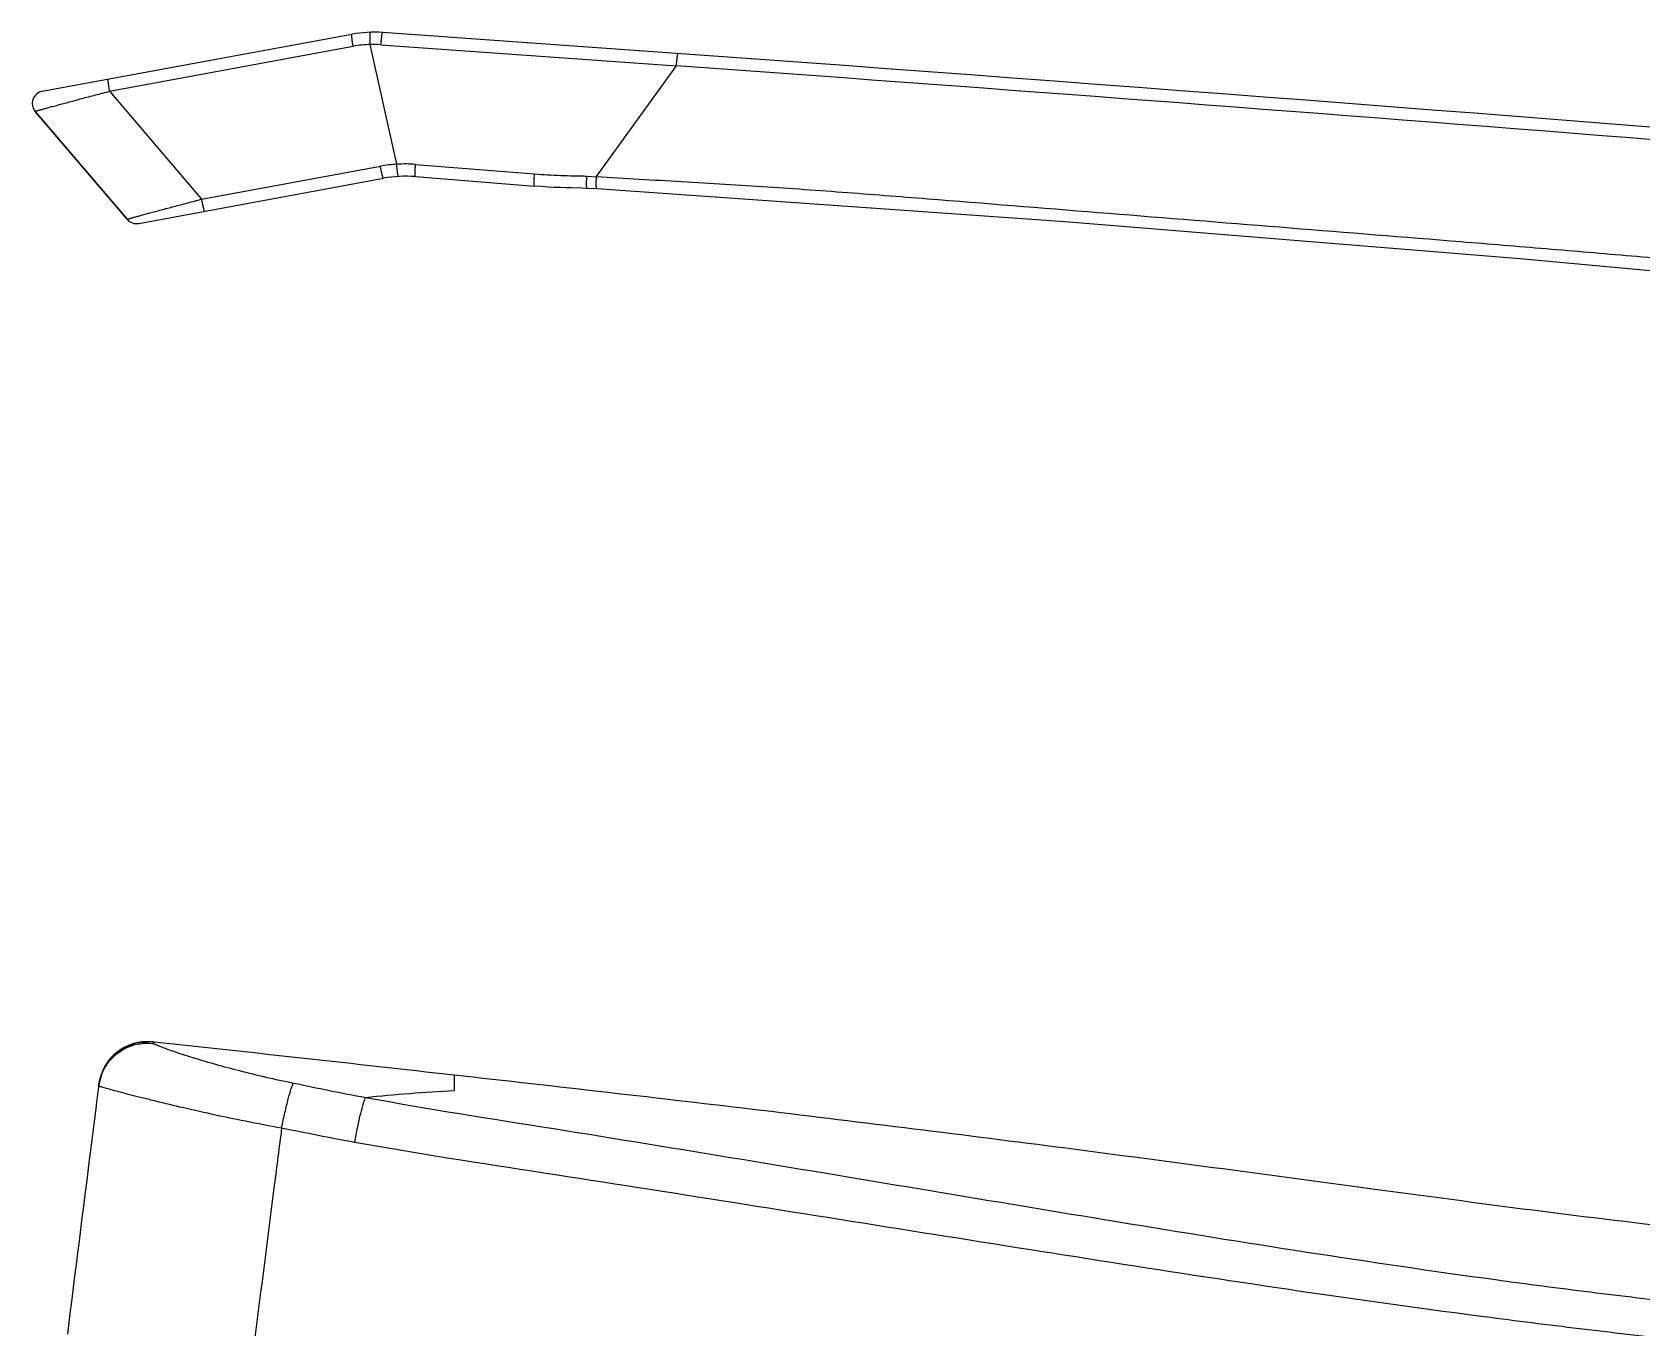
# Model space of a CAD drawing. Header units: millimetres. Extents: x 3495 to 4455, y 26793 to 27144.
# Drawn here: x 4108 to 4173.6, y 27060.1 to 27112.8 of the extents above; entities that cross this region are included whole.
import ezdxf

# ---------------------------------------------------------------- set-up
doc = ezdxf.new("R2010")
doc.units = ezdxf.units.MM

msp = doc.modelspace()

# ---------------------------------------------------------------- linework, layer by layer
at = {"color": 7, "linetype": 'Continuous'}
for p, q in [((4108.431, 27110.437), (4121.036, 27112.761)), ((4111.176, 27110.441), (4121.092, 27112.27)), ((4122.868, 27107.47), (4121.779, 27112.342)), ((4122.222, 27112.336), (4134.25, 27111.475)), ((4130.997, 27106.964), (4134.25, 27111.478)), ((4111.176, 27110.441), (4114.921, 27106.048)), ((4108.142, 27109.621), (4111.887, 27105.228)), ((4111.887, 27105.228), (4108.142, 27109.621)), ((4114.921, 27106.048), (4122.196, 27107.389)), ((4123.63, 27107.46), (4128.475, 27107.08)), ((4112.358, 27105.06), (4122.322, 27106.897)), ((4123.625, 27106.964), (4128.47, 27106.578)), ((4130.603, 27106.99), (4130.997, 27106.959)), ((4130.609, 27106.487), (4130.609, 27106.487)), ((4131.004, 27106.464), (4130.609, 27106.487))]:
    msp.add_line(p, q, dxfattribs=at)
for points in [[(4129.985, 27106.502), (4129.759, 27106.508), (4129.523, 27106.516), (4129.279, 27106.527), (4129.025, 27106.54), (4128.763, 27106.557), (4128.47, 27106.578)], [(4130.609, 27106.487), (4130.582, 27106.488), (4130.383, 27106.494), (4129.985, 27106.502)], [(4186.557, 27101.969), (4168.751, 27103.611), (4150.066, 27105.118), (4131.004, 27106.464)]]:
    msp.add_lwpolyline(points, dxfattribs=at)
for centre, radius, start, end in [((4121.943, 27107.844), 5, 85.99282, 100.44622), ((3728.036, 21484.854), 5641.77, 84.879011, 85.992817), ((4121.908, 27107.838), 4.507, 91.64978, 100.43972), ((4121.908, 27107.841), 4.503, 85.99452, 91.64158), ((3729.12, 21499.4), 5626.682, 85.128127, 85.871034), ((4108.522, 27109.946), 0.5, 100.45387, 220.44239), ((4123.194, 27101.975), 5.505, 93.39962, 100.44288), ((4123.193, 27101.974), 5.506, 85.45083, 93.39167), ((4123.228, 27101.98), 5, 85.44622, 100.44622), ((4112.268, 27105.552), 0.5, 220.44234, 280.43845)]:
    msp.add_arc(centre, radius, start, end, dxfattribs=at)
for points, knots in [([(4121.092, 27112.27), (4121.08, 27112.332), (4121.065, 27112.422), (4121.048, 27112.537), (4121.039, 27112.611), (4121.033, 27112.67), (4121.03, 27112.718), (4121.03, 27112.743), (4121.032, 27112.761), (4121.036, 27112.761)], [0, 0, 0, 0, 0.380897, 0.552716, 0.703151, 0.826713, 0.919043, 0.976751, 1, 1, 1, 1]), ([(4121.779, 27112.342), (4121.777, 27112.406), (4121.775, 27112.498), (4121.776, 27112.616), (4121.778, 27112.691), (4121.782, 27112.752), (4121.786, 27112.8), (4121.79, 27112.824), (4121.795, 27112.842), (4121.799, 27112.842)], [0, 0, 0, 0, 0.380051, 0.551851, 0.70242, 0.82619, 0.918735, 0.976616, 1, 1, 1, 1]), ([(4122.222, 27112.333), (4122.227, 27112.397), (4122.234, 27112.49), (4122.247, 27112.607), (4122.256, 27112.683), (4122.265, 27112.743), (4122.274, 27112.791), (4122.281, 27112.815), (4122.288, 27112.832), (4122.292, 27112.832)], [0, 0, 0, 0, 0.379565, 0.55138, 0.702056, 0.825971, 0.918654, 0.97662, 1, 1, 1, 1]), ([(4134.25, 27111.478), (4134.255, 27111.542), (4134.263, 27111.634), (4134.275, 27111.752), (4134.285, 27111.827), (4134.294, 27111.887), (4134.303, 27111.935), (4134.311, 27111.959), (4134.317, 27111.977), (4134.321, 27111.976)], [0, 0, 0, 0, 0.379558, 0.551374, 0.702053, 0.825972, 0.918656, 0.976622, 1, 1, 1, 1]), ([(4111.176, 27110.441), (4111.164, 27110.503), (4111.149, 27110.594), (4111.132, 27110.709), (4111.123, 27110.783), (4111.117, 27110.842), (4111.113, 27110.89), (4111.114, 27110.914), (4111.116, 27110.932), (4111.12, 27110.933)], [0, 0, 0, 0, 0.380897, 0.552716, 0.703151, 0.826713, 0.919043, 0.976751, 1, 1, 1, 1]), ([(4108.142, 27109.621), (4108.141, 27109.622), (4108.15, 27109.624), (4108.157, 27109.628), (4108.179, 27109.634), (4108.205, 27109.642), (4108.241, 27109.653), (4108.283, 27109.665), (4108.333, 27109.679), (4108.414, 27109.702), (4108.531, 27109.734), (4108.69, 27109.778), (4108.873, 27109.827), (4109.076, 27109.882), (4109.297, 27109.942), (4109.623, 27110.029), (4110.058, 27110.146), (4110.607, 27110.291), (4110.984, 27110.391), (4111.176, 27110.441)], [0, 0, 0, 0, 0.001232, 0.005088, 0.011561, 0.020625, 0.032244, 0.046354, 0.062881, 0.081751, 0.126207, 0.179006, 0.23939, 0.306586, 0.379813, 0.458304, 0.628118, 0.810491, 1, 1, 1, 1]), ([(4122.322, 27106.897), (4122.32, 27106.897), (4122.317, 27106.9), (4122.31, 27106.912), (4122.299, 27106.938), (4122.286, 27106.983), (4122.269, 27107.043), (4122.252, 27107.117), (4122.226, 27107.234), (4122.208, 27107.326), (4122.196, 27107.389)], [0, 0, 0, 0, 0.008181, 0.023973, 0.081972, 0.174743, 0.298746, 0.449458, 0.621193, 1, 1, 1, 1]), ([(4122.932, 27106.971), (4122.928, 27106.971), (4122.922, 27106.988), (4122.915, 27107.013), (4122.906, 27107.061), (4122.898, 27107.121), (4122.889, 27107.196), (4122.878, 27107.314), (4122.871, 27107.407), (4122.868, 27107.47)], [0, 0, 0, 0, 0.023384, 0.081342, 0.17401, 0.297909, 0.448573, 0.620385, 1, 1, 1, 1]), ([(4123.625, 27106.964), (4123.621, 27106.965), (4123.617, 27106.982), (4123.614, 27107.007), (4123.612, 27107.055), (4123.612, 27107.115), (4123.614, 27107.19), (4123.619, 27107.307), (4123.625, 27107.399), (4123.63, 27107.463)], [0, 0, 0, 0, 0.023359, 0.081187, 0.173662, 0.29736, 0.44788, 0.619681, 1, 1, 1, 1]), ([(4128.47, 27106.578), (4128.466, 27106.579), (4128.462, 27106.597), (4128.459, 27106.621), (4128.457, 27106.669), (4128.457, 27106.73), (4128.459, 27106.804), (4128.464, 27106.921), (4128.47, 27107.014), (4128.475, 27107.077)], [0, 0, 0, 0, 0.023359, 0.081187, 0.173662, 0.29736, 0.44788, 0.619681, 1, 1, 1, 1]), ([(4128.475, 27107.077), (4128.652, 27107.063), (4129.006, 27107.038), (4129.538, 27107.013), (4129.982, 27107.001), (4130.336, 27106.995), (4130.514, 27106.991), (4130.603, 27106.986)], [0, 0, 0, 0, 0.250002, 0.500003, 0.750003, 0.875004, 1, 1, 1, 1]), ([(4130.609, 27106.487), (4130.605, 27106.488), (4130.601, 27106.505), (4130.597, 27106.53), (4130.594, 27106.578), (4130.592, 27106.639), (4130.592, 27106.713), (4130.595, 27106.831), (4130.599, 27106.923), (4130.603, 27106.986)], [0, 0, 0, 0, 0.023619, 0.081788, 0.174409, 0.298145, 0.448624, 0.620362, 1, 1, 1, 1]), ([(4131.004, 27106.465), (4131, 27106.465), (4130.995, 27106.482), (4130.992, 27106.507), (4130.989, 27106.555), (4130.987, 27106.616), (4130.987, 27106.691), (4130.99, 27106.808), (4130.994, 27106.9), (4130.997, 27106.964)], [0, 0, 0, 0, 0.023346, 0.081314, 0.173813, 0.29753, 0.448077, 0.619965, 1, 1, 1, 1]), ([(4130.997, 27106.964), (4132.157, 27106.897), (4134.477, 27106.767), (4137.956, 27106.559), (4141.432, 27106.305), (4146.064, 27105.94), (4151.854, 27105.472), (4158.801, 27104.916), (4164.591, 27104.451), (4169.223, 27104.072), (4172.695, 27103.779), (4176.167, 27103.474), (4179.638, 27103.157), (4183.107, 27102.823), (4185.418, 27102.586), (4186.573, 27102.466)], [0, 0, 0, 0, 0.0625, 0.124999, 0.187499, 0.249999, 0.374999, 0.499999, 0.624999, 0.687499, 0.749999, 0.812499, 0.874999, 0.9375, 1, 1, 1, 1]), ([(4111.887, 27105.228), (4111.886, 27105.229), (4111.896, 27105.231), (4111.903, 27105.235), (4111.925, 27105.241), (4111.951, 27105.249), (4111.986, 27105.259), (4112.029, 27105.271), (4112.079, 27105.285), (4112.159, 27105.308), (4112.276, 27105.34), (4112.436, 27105.384), (4112.618, 27105.434), (4112.821, 27105.489), (4113.043, 27105.548), (4113.368, 27105.635), (4113.804, 27105.752), (4114.353, 27105.897), (4114.729, 27105.997), (4114.921, 27106.048)], [0, 0, 0, 0, 0.001233, 0.005088, 0.011561, 0.020624, 0.032243, 0.046352, 0.062879, 0.081749, 0.126205, 0.179003, 0.239387, 0.306582, 0.379809, 0.458301, 0.628115, 0.81049, 1, 1, 1, 1]), ([(4115.047, 27105.556), (4115.045, 27105.556), (4115.041, 27105.559), (4115.035, 27105.57), (4115.024, 27105.597), (4115.011, 27105.642), (4114.994, 27105.702), (4114.977, 27105.776), (4114.951, 27105.892), (4114.933, 27105.984), (4114.921, 27106.048)], [0, 0, 0, 0, 0.008181, 0.023973, 0.081972, 0.174743, 0.298746, 0.449458, 0.621193, 1, 1, 1, 1])]:
    msp.add_open_spline(points, degree=3, knots=knots, dxfattribs=at)
for points in [[(4112.927, 27071.743), (4111.846, 27071.858), (4110.871, 27071.087), (4110.735, 27070.009)], [(4111.642, 27071.442), (4111.642, 27071.442), (4111.179, 27071.034), (4111.179, 27071.034)], [(4112.229, 27071.694), (4112.229, 27071.694), (4111.642, 27071.442), (4111.642, 27071.442)], [(4112.266, 27071.703), (4112.266, 27071.703), (4111.671, 27071.459), (4111.671, 27071.459)], [(4112.927, 27071.743), (4112.927, 27071.743), (4112.229, 27071.694), (4112.229, 27071.694)], [(4112.927, 27071.743), (4112.927, 27071.743), (4112.266, 27071.703), (4112.266, 27071.703)], [(4112.992, 27071.735), (4112.992, 27071.735), (4112.927, 27071.743), (4112.927, 27071.743)], [(4125.198, 27070.387), (4121.131, 27070.844), (4117.062, 27071.294), (4112.992, 27071.735)], [(4110.726, 27069.946), (4110.726, 27069.946), (4110.735, 27070.009), (4110.735, 27070.009)], [(4110.735, 27070.008), (4110.731, 27069.987), (4110.729, 27069.966), (4110.726, 27069.946)], [(4110.734, 27070.002), (4110.734, 27070.002), (4110.735, 27070.009), (4110.735, 27070.009)], [(4125.198, 27070.387), (4125.198, 27070.387), (4125.198, 27069.745), (4125.198, 27069.745)], [(4125.198, 27069.745), (4123.994, 27069.689), (4122.793, 27069.596), (4121.594, 27069.468)], [(4121.15, 27067.648), (4120.156, 27067.827), (4119.167, 27068.033), (4118.176, 27068.229)]]:
    msp.add_open_spline(points, degree=3)
for points, knots in [([(4110.735, 27070.008), (4110.775, 27070.261), (4110.866, 27070.51), (4111, 27070.731), (4111, 27070.731), (4111.134, 27070.952), (4111.312, 27071.146), (4111.52, 27071.299), (4111.52, 27071.299), (4111.728, 27071.453), (4111.965, 27071.565), (4112.215, 27071.629), (4112.215, 27071.629), (4112.466, 27071.692), (4112.73, 27071.706), (4112.985, 27071.67)], [0, 0, 0, 0, 0.25, 0.25, 0.25, 0.25, 0.5, 0.5, 0.5, 0.5, 0.75, 0.75, 0.75, 0.75, 1, 1, 1, 1]), ([(4111.671, 27071.459), (4111.671, 27071.459), (4111.197, 27071.054), (4111.197, 27071.054), (4111.197, 27071.054), (4111.197, 27071.054), (4111.189, 27071.042), (4111.189, 27071.042)], [0, 0, 0, 0, 0.5, 0.5, 0.5, 0.5, 1, 1, 1, 1]), ([(4112.985, 27071.67), (4112.974, 27071.691), (4112.954, 27071.707), (4112.939, 27071.728), (4112.939, 27071.728), (4112.936, 27071.733), (4112.932, 27071.739), (4112.927, 27071.743)], [0, 0, 0, 0, 0.5, 0.5, 0.5, 0.5, 1, 1, 1, 1]), ([(4118.656, 27070.054), (4118.28, 27070.131), (4117.906, 27070.212), (4117.533, 27070.299), (4117.533, 27070.299), (4117.178, 27070.38), (4116.824, 27070.466), (4116.472, 27070.557), (4116.472, 27070.557), (4116.148, 27070.64), (4115.826, 27070.727), (4115.504, 27070.818), (4115.504, 27070.818), (4115.221, 27070.897), (4114.941, 27070.98), (4114.66, 27071.065), (4114.66, 27071.065), (4114.427, 27071.137), (4114.195, 27071.21), (4113.965, 27071.287), (4113.965, 27071.287), (4113.87, 27071.318), (4113.776, 27071.35), (4113.681, 27071.384), (4113.681, 27071.384), (4113.601, 27071.411), (4113.521, 27071.439), (4113.443, 27071.468), (4113.443, 27071.468), (4113.379, 27071.492), (4113.317, 27071.516), (4113.253, 27071.541), (4113.253, 27071.541), (4113.206, 27071.559), (4113.158, 27071.578), (4113.114, 27071.599), (4113.114, 27071.599), (4113.084, 27071.613), (4113.055, 27071.628), (4113.023, 27071.642), (4113.023, 27071.642), (4113.008, 27071.649), (4112.992, 27071.656), (4112.985, 27071.67)], [0, 0, 0, 0, 0.090909, 0.090909, 0.090909, 0.090909, 0.181818, 0.181818, 0.181818, 0.181818, 0.272727, 0.272727, 0.272727, 0.272727, 0.363636, 0.363636, 0.363636, 0.363636, 0.454545, 0.454545, 0.454545, 0.454545, 0.545455, 0.545455, 0.545455, 0.545455, 0.636364, 0.636364, 0.636364, 0.636364, 0.727273, 0.727273, 0.727273, 0.727273, 0.818182, 0.818182, 0.818182, 0.818182, 0.909091, 0.909091, 0.909091, 0.909091, 1, 1, 1, 1]), ([(4111.179, 27071.034), (4111.179, 27071.034), (4110.884, 27070.554), (4110.884, 27070.554), (4110.884, 27070.554), (4110.884, 27070.554), (4110.735, 27070.009), (4110.735, 27070.009)], [0, 0, 0, 0, 0.5, 0.5, 0.5, 0.5, 1, 1, 1, 1]), ([(4110.991, 27070.729), (4110.991, 27070.729), (4110.89, 27070.567), (4110.89, 27070.567), (4110.89, 27070.567), (4110.89, 27070.567), (4110.888, 27070.56), (4110.888, 27070.56)], [0, 0, 0, 0, 0.5, 0.5, 0.5, 0.5, 1, 1, 1, 1]), ([(4110.737, 27070.03), (4110.737, 27070.03), (4110.737, 27070.031), (4110.737, 27070.031), (4110.737, 27070.031), (4110.737, 27070.031), (4110.732, 27069.991), (4110.732, 27069.991), (4110.732, 27069.991), (4110.732, 27069.991), (4110.726, 27069.95), (4110.726, 27069.95)], [0, 0, 0, 0, 0.333333, 0.333333, 0.333333, 0.333333, 0.666667, 0.666667, 0.666667, 0.666667, 1, 1, 1, 1]), ([(4118.176, 27068.229), (4118.219, 27068.444), (4118.265, 27068.658), (4118.314, 27068.872), (4118.314, 27068.872), (4118.356, 27069.058), (4118.401, 27069.244), (4118.45, 27069.429), (4118.45, 27069.429), (4118.485, 27069.567), (4118.523, 27069.704), (4118.568, 27069.839), (4118.568, 27069.839), (4118.582, 27069.884), (4118.598, 27069.929), (4118.617, 27069.973), (4118.617, 27069.973), (4118.627, 27070.001), (4118.639, 27070.029), (4118.656, 27070.054)], [0, 0, 0, 0, 0.2, 0.2, 0.2, 0.2, 0.4, 0.4, 0.4, 0.4, 0.6, 0.6, 0.6, 0.6, 0.8, 0.8, 0.8, 0.8, 1, 1, 1, 1]), ([(4121.594, 27069.468), (4121.103, 27069.557), (4120.612, 27069.652), (4120.121, 27069.751), (4120.121, 27069.751), (4119.633, 27069.851), (4119.144, 27069.955), (4118.656, 27070.054)], [0, 0, 0, 0, 0.5, 0.5, 0.5, 0.5, 1, 1, 1, 1]), ([(4176.169, 27064.055), (4171.735, 27064.516), (4167.317, 27065.115), (4162.9, 27065.71), (4162.9, 27065.71), (4158.635, 27066.284), (4154.371, 27066.857), (4150.104, 27067.409), (4150.104, 27067.409), (4145.982, 27067.942), (4141.858, 27068.456), (4137.732, 27068.948), (4137.732, 27068.948), (4133.556, 27069.445), (4129.378, 27069.92), (4125.198, 27070.387)], [0, 0, 0, 0, 0.25, 0.25, 0.25, 0.25, 0.5, 0.5, 0.5, 0.5, 0.75, 0.75, 0.75, 0.75, 1, 1, 1, 1]), ([(4110.726, 27069.946), (4110.62, 27069.104), (4110.514, 27068.26), (4110.407, 27067.418), (4110.407, 27067.418), (4110.088, 27064.894), (4109.77, 27062.369), (4109.453, 27059.844)], [0, 0, 0, 0, 0.5, 0.5, 0.5, 0.5, 1, 1, 1, 1]), ([(4118.176, 27068.229), (4117.687, 27068.318), (4117.198, 27068.411), (4116.71, 27068.509), (4116.71, 27068.509), (4116.244, 27068.602), (4115.779, 27068.699), (4115.315, 27068.8), (4115.315, 27068.8), (4114.888, 27068.894), (4114.462, 27068.99), (4114.037, 27069.09), (4114.037, 27069.09), (4113.662, 27069.177), (4113.288, 27069.267), (4112.914, 27069.36), (4112.914, 27069.36), (4112.751, 27069.4), (4112.588, 27069.44), (4112.425, 27069.482), (4112.425, 27069.482), (4112.28, 27069.518), (4112.135, 27069.556), (4111.989, 27069.593), (4111.989, 27069.593), (4111.864, 27069.626), (4111.738, 27069.659), (4111.613, 27069.692), (4111.613, 27069.692), (4111.507, 27069.72), (4111.403, 27069.748), (4111.298, 27069.777), (4111.298, 27069.777), (4111.215, 27069.799), (4111.133, 27069.822), (4111.05, 27069.845), (4111.05, 27069.845), (4111.017, 27069.855), (4110.985, 27069.864), (4110.952, 27069.873), (4110.952, 27069.873), (4110.925, 27069.881), (4110.897, 27069.889), (4110.871, 27069.897), (4110.871, 27069.897), (4110.85, 27069.903), (4110.829, 27069.91), (4110.808, 27069.916), (4110.808, 27069.916), (4110.792, 27069.921), (4110.775, 27069.926), (4110.762, 27069.93), (4110.762, 27069.93), (4110.754, 27069.935), (4110.747, 27069.938), (4110.735, 27069.94), (4110.735, 27069.94), (4110.73, 27069.941), (4110.725, 27069.943), (4110.726, 27069.946)], [0, 0, 0, 0, 0.066667, 0.066667, 0.066667, 0.066667, 0.133333, 0.133333, 0.133333, 0.133333, 0.2, 0.2, 0.2, 0.2, 0.266667, 0.266667, 0.266667, 0.266667, 0.333333, 0.333333, 0.333333, 0.333333, 0.4, 0.4, 0.4, 0.4, 0.466667, 0.466667, 0.466667, 0.466667, 0.533333, 0.533333, 0.533333, 0.533333, 0.6, 0.6, 0.6, 0.6, 0.666667, 0.666667, 0.666667, 0.666667, 0.733333, 0.733333, 0.733333, 0.733333, 0.8, 0.8, 0.8, 0.8, 0.866667, 0.866667, 0.866667, 0.866667, 0.933333, 0.933333, 0.933333, 0.933333, 1, 1, 1, 1]), ([(4121.15, 27067.648), (4121.188, 27067.858), (4121.23, 27068.068), (4121.274, 27068.279), (4121.274, 27068.279), (4121.312, 27068.463), (4121.353, 27068.648), (4121.398, 27068.83), (4121.398, 27068.83), (4121.432, 27068.967), (4121.469, 27069.104), (4121.509, 27069.241), (4121.509, 27069.241), (4121.531, 27069.319), (4121.555, 27069.397), (4121.594, 27069.468)], [0, 0, 0, 0, 0.25, 0.25, 0.25, 0.25, 0.5, 0.5, 0.5, 0.5, 0.75, 0.75, 0.75, 0.75, 1, 1, 1, 1]), ([(4183.035, 27060.345), (4181.745, 27060.439), (4180.457, 27060.56), (4179.169, 27060.688), (4179.169, 27060.688), (4177.88, 27060.816), (4176.593, 27060.951), (4175.306, 27061.094), (4175.306, 27061.094), (4174.019, 27061.238), (4172.733, 27061.389), (4171.448, 27061.548), (4171.448, 27061.548), (4170.163, 27061.709), (4168.879, 27061.876), (4167.596, 27062.051), (4167.596, 27062.051), (4165.031, 27062.401), (4162.47, 27062.779), (4159.911, 27063.175), (4159.911, 27063.175), (4157.352, 27063.571), (4154.797, 27063.985), (4152.242, 27064.405), (4152.242, 27064.405), (4149.688, 27064.825), (4147.135, 27065.251), (4144.581, 27065.676), (4144.581, 27065.676), (4142.028, 27066.102), (4139.474, 27066.527), (4136.92, 27066.949), (4136.92, 27066.949), (4134.366, 27067.371), (4131.812, 27067.79), (4129.255, 27068.196), (4129.255, 27068.196), (4126.699, 27068.604), (4124.14, 27068.998), (4121.594, 27069.468)], [0, 0, 0, 0, 0.1, 0.1, 0.1, 0.1, 0.2, 0.2, 0.2, 0.2, 0.3, 0.3, 0.3, 0.3, 0.4, 0.4, 0.4, 0.4, 0.5, 0.5, 0.5, 0.5, 0.6, 0.6, 0.6, 0.6, 0.7, 0.7, 0.7, 0.7, 0.8, 0.8, 0.8, 0.8, 0.9, 0.9, 0.9, 0.9, 1, 1, 1, 1]), ([(4118.176, 27068.229), (4118.077, 27067.454), (4117.978, 27066.68), (4117.879, 27065.906), (4117.879, 27065.906), (4117.582, 27063.587), (4117.286, 27061.267), (4116.99, 27058.948)], [0, 0, 0, 0, 0.5, 0.5, 0.5, 0.5, 1, 1, 1, 1]), ([(4182.9, 27058.892), (4181.602, 27058.967), (4180.306, 27059.074), (4179.011, 27059.195), (4179.011, 27059.195), (4177.717, 27059.316), (4176.424, 27059.45), (4175.132, 27059.592), (4175.132, 27059.592), (4173.84, 27059.732), (4172.549, 27059.879), (4171.258, 27060.034), (4171.258, 27060.034), (4169.967, 27060.187), (4168.677, 27060.349), (4167.389, 27060.516), (4167.389, 27060.516), (4164.81, 27060.85), (4162.236, 27061.21), (4159.664, 27061.587), (4159.664, 27061.587), (4157.092, 27061.964), (4154.523, 27062.358), (4151.955, 27062.76), (4151.955, 27062.76), (4149.386, 27063.16), (4146.82, 27063.567), (4144.252, 27063.975), (4144.252, 27063.975), (4141.686, 27064.383), (4139.119, 27064.791), (4136.552, 27065.198), (4136.552, 27065.198), (4133.984, 27065.604), (4131.417, 27066.009), (4128.848, 27066.404), (4128.848, 27066.404), (4126.278, 27066.8), (4123.707, 27067.187), (4121.15, 27067.648)], [0, 0, 0, 0, 0.1, 0.1, 0.1, 0.1, 0.2, 0.2, 0.2, 0.2, 0.3, 0.3, 0.3, 0.3, 0.4, 0.4, 0.4, 0.4, 0.5, 0.5, 0.5, 0.5, 0.6, 0.6, 0.6, 0.6, 0.7, 0.7, 0.7, 0.7, 0.8, 0.8, 0.8, 0.8, 0.9, 0.9, 0.9, 0.9, 1, 1, 1, 1])]:
    msp.add_open_spline(points, degree=3, knots=knots)

doc.saveas('drawing.dxf')
